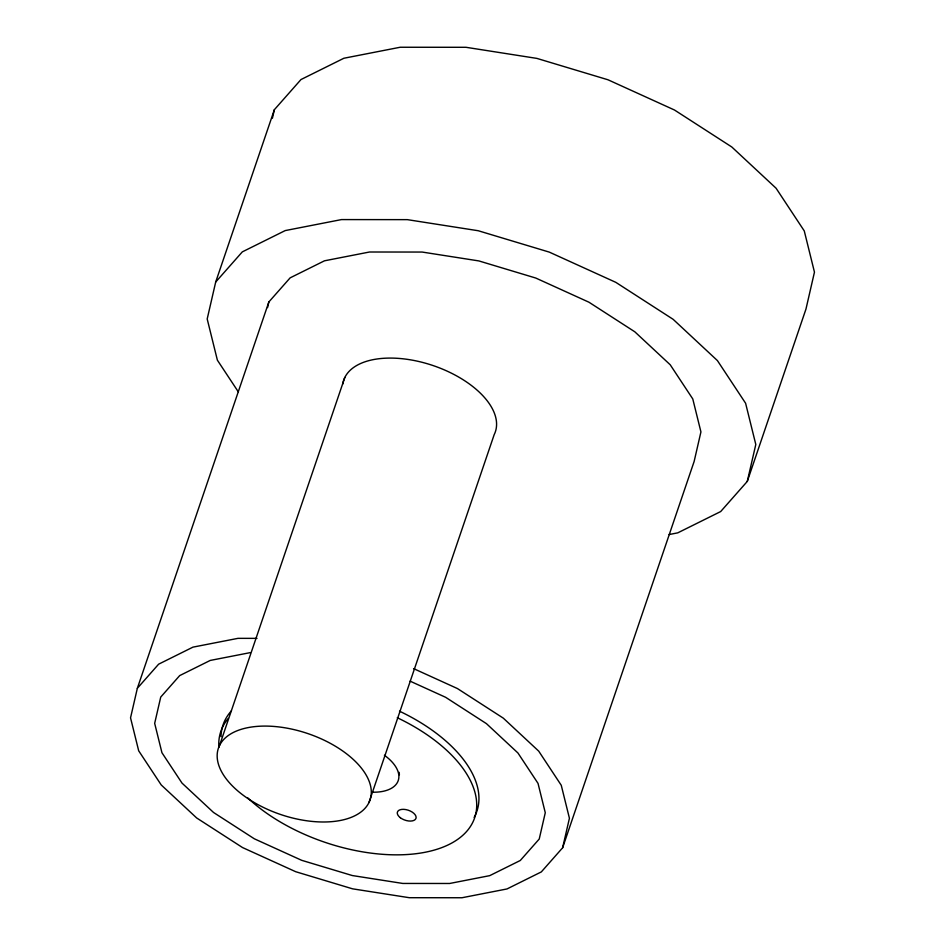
<?xml version="1.0" encoding="UTF-8"?>
<svg xmlns="http://www.w3.org/2000/svg" width="945" height="945" viewBox="0 0 945 945"><rect width="100%" height="100%" fill="white"/><g stroke="black" fill="none" stroke-linecap="round" stroke-linejoin="round"><path stroke-width="1.42" d="M669.107 534.539L677.766 532.85L720.681 511.552L747.294 481.407L805.967 309.074L814.46 272.136L804.266 230.923L776.081 188.232L731.808 146.995L674.482 110.01L608.001 79.782L536.89 58.401L466.015 47.297L400.184 47.25L343.897 58.247L300.983 79.545L274.369 109.691L215.696 282.023L207.191 318.961L217.385 360.175L238.329 391.88M137.344 688.291L130.54 717.846L138.691 750.814L161.241 784.964L196.654 817.957L242.522 847.547L295.714 871.715L352.591 888.832L409.303 897.703L461.963 897.75L506.992 888.95L541.32 871.916L562.618 847.795L694.138 461.467L700.93 431.912L692.779 398.944L670.229 364.794L634.816 331.801L588.948 302.211L535.768 278.043L478.879 260.926L422.179 252.055L369.507 252.008L324.478 260.808L290.15 277.842L268.852 301.963L137.344 688.291L158.63 664.181L192.957 647.136L237.986 638.347L257.005 638.359M272.408 118.208L274.369 109.691M267.565 307.586L268.852 301.963M562.618 847.795L569.422 818.252L561.259 785.283L538.709 751.133L503.295 718.141L457.427 688.551L413.556 668.599M747.294 481.407L755.799 444.469L745.605 403.255L717.409 360.577L673.147 319.327L615.809 282.342L549.328 252.126L478.229 230.734L407.342 219.642L341.511 219.583L285.225 230.58L242.31 251.878L215.696 282.023M219.547 745.463L344.819 377.468M368.928 802.612A80.112 42.69 18.8 0 0 273.353 726.398A80.112 42.69 18.8 0 0 240.42 793.103A80.112 42.69 18.8 0 0 368.928 802.612L494.2 434.606A80.112 42.69 18.8 0 0 432.349 365.313A80.112 42.69 18.8 0 0 342.716 384.131M250.307 652.617L210.227 660.437L179.68 675.604L160.733 697.067L154.673 723.362L161.938 752.716L182.007 783.098L213.523 812.464L254.347 838.806L301.679 860.316L352.308 875.543L402.771 883.445L449.643 883.48L489.723 875.649L520.282 860.493L539.229 839.03L545.277 812.724L538.024 783.381L517.943 752.988L486.427 723.634L445.615 697.292L410.106 681.156M221.012 736.687A134.06 71.442 18.8 0 1 231.442 710.805M399.511 711.183A134.06 71.442 18.8 0 1 474.13 817.46M397.278 717.727A134.06 71.442 18.8 0 1 451.072 843.424A134.06 71.442 18.8 0 1 247.578 797.734M218.886 747.4A134.06 71.442 18.8 0 1 228.277 718.424M384.402 755.256A42.135 22.456 18.8 0 1 372.2 792.193M399.097 772.325A42.135 22.456 18.8 0 1 399.369 774.817M400.349 817.732A9.804 5.233 18.8 0 0 415.918 818.524A9.804 5.233 18.8 0 0 403.798 809.345A9.804 5.233 18.8 0 0 400.349 817.732"/></g></svg>
